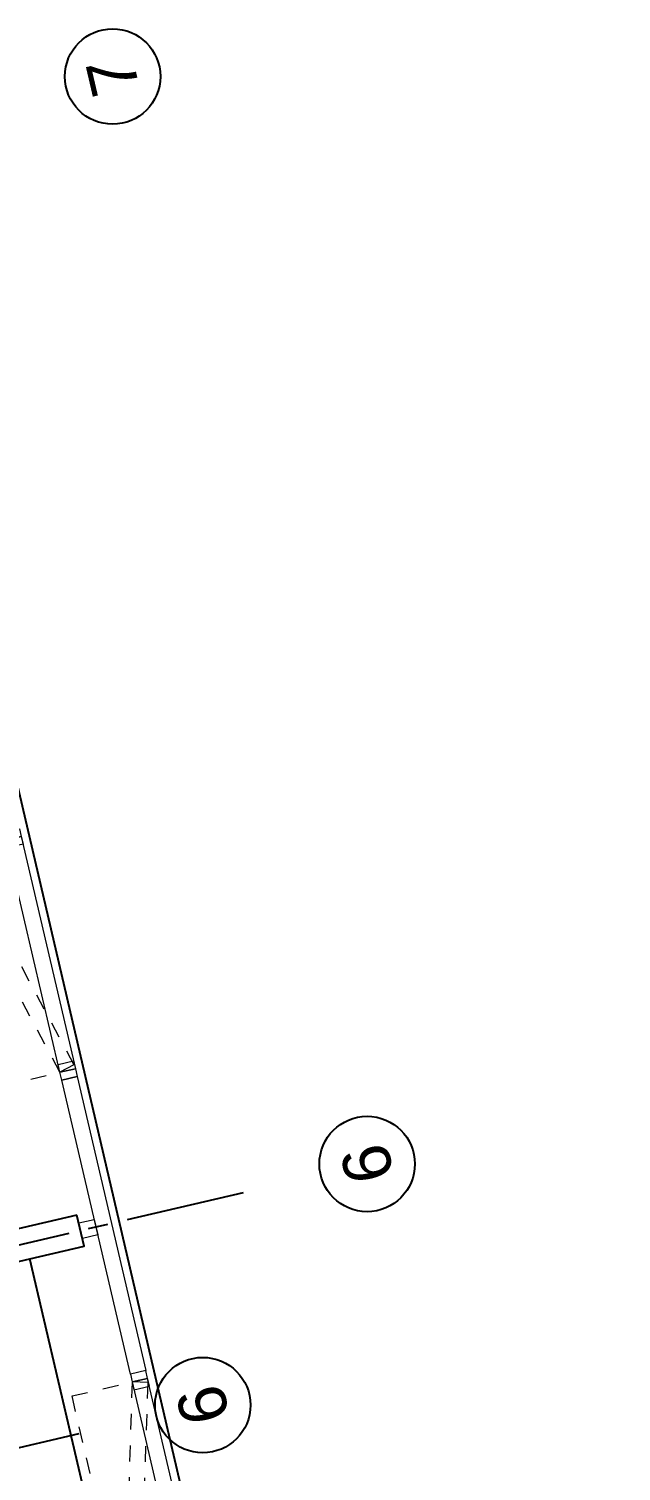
# Model space of a CAD drawing. Header units: metres. Extents: x -49 to 867749, y -579737 to 170817.
# Drawn here: x 867394.25 to 867397.97, y -409025.56 to -409016.49 of the extents above; entities that cross this region are included whole.
import ezdxf
from ezdxf.enums import TextEntityAlignment as Align

# ---------------------------------------------------------------- set-up
doc = ezdxf.new("R2010")
doc.units = ezdxf.units.M
doc.header["$MEASUREMENT"] = 0
doc.linetypes.add('01', pattern=[0.15, 0.1, -0.05])
doc.linetypes.add('AXES2', pattern=[1.125, 0.75, -0.125, 0.125, -0.125])
for name, color, linetype in [('00-AXE-0.00', 14, 'AXES2'), ('01-CLOISON-0.25', 3, 'Continuous'), ('08-VU-0.13', 44, 'Continuous')]:
    doc.layers.add(name, color=color, linetype=linetype)
doc.layers.add('01-MEN-CP-0.15', color=2, linetype='Continuous', lineweight=18)
doc.styles.get("Standard").update_dxf_attribs({"font": 'arial.ttf'})

# ---------------------------------------------------------------- blocks, each defined once
blk = doc.blocks.new('fen150')
at = {"linetype": '01'}
blk.add_lwpolyline([(-1.55, 0), (-1.55, 0.3882), (-0.05, 0.3882), (-0.05, 0)], dxfattribs=at)
blk.add_lwpolyline([(-1.5248, 0.2916), (-0.0759, -0.0966), (-0.05, 0), (-1.4989, 0.3882)], close=True, dxfattribs=at)
for points in [[(-1.6, -0.1), (-1.55, -0.1), (-1.55, 0), (-1.6, 0)], [(-1.55, -0.1), (-1.5, -0.1), (-1.5, 0), (-1.55, 0)], [(-0.05, -0.1), (0, -0.1), (0, 0), (-0.05, 0)], [(-1.55, -0.1), (-0.05, -0.1), (-0.05, 0), (-1.55, 0)], [(-0.1, -0.1), (-0.05, -0.1), (-0.05, 0), (-0.1, 0)]]:
    blk.add_lwpolyline(points, close=True)
blk.add_arc((-0.05, 0), 1.5, 165, 180, dxfattribs=at)

msp = doc.modelspace()

# ---------------------------------------------------------------- linework, layer by layer
at = {"layer": '00-AXE-0.00'}
for p, q in [((867395.5944, -409023.8109), (867380.9072, -409027.2344)), ((867394.561, -409025.3277), (867379.8739, -409028.7513))]:
    msp.add_line(p, q, dxfattribs=at)
at = {"layer": '00-AXE-0.00', "linetype": 'Continuous'}
for centre in [(867394.7735, -409016.7889), (867396.3735, -409023.6293), (867395.3402, -409025.1461)]:
    msp.add_circle(centre, 0.3, dxfattribs=at)
at = {"layer": '01-CLOISON-0.25'}
msp.add_lwpolyline([(867394.5491, -409023.9518), (867392.1193, -409024.5182), (867392.1647, -409024.713), (867394.5945, -409024.1466)], close=True, dxfattribs=at)
at = {"layer": '01-MEN-CP-0.15'}
for points in [[(867394.5509, -409023.0786), (867394.9823, -409024.929), (867394.8849, -409024.9517), (867394.4536, -409023.1013)], [(867394.6579, -409023.9778), (867394.6806, -409024.0752), (867394.5832, -409024.0979), (867394.5605, -409024.0005)]]:
    msp.add_lwpolyline(points, close=True, dxfattribs=at)
at = {"layer": '08-VU-0.13'}
for p, q in [((867397.9705, -409037.5285), (867393.2489, -409017.2726)), ((867395.797, -409030.847), (867394.2536, -409024.2261))]:
    msp.add_line(p, q, dxfattribs=at)

# ---------------------------------------------------------------- block references
at = {"layer": '01-MEN-CP-0.15', "xscale": -1, "rotation": 103.1212703798636}
msp.add_blockref('fen150', (867394.4536, -409023.1013), dxfattribs=at)
at = {"layer": '01-MEN-CP-0.15', "rotation": 103.1212703798635}
msp.add_blockref('fen150', (867394.8849, -409024.9517), dxfattribs=at)

# ---------------------------------------------------------------- texts
at = {"layer": '00-AXE-0.00'}
for s, p in [('7', (867394.7735, -409016.7889)), ('6', (867396.3735, -409023.6293)), ('6', (867395.3402, -409025.1461))]:
    msp.add_text(s, height=0.3, rotation=103.12127, dxfattribs=at).set_placement(p, align=Align.MIDDLE_CENTER)

doc.saveas('drawing.dxf')
